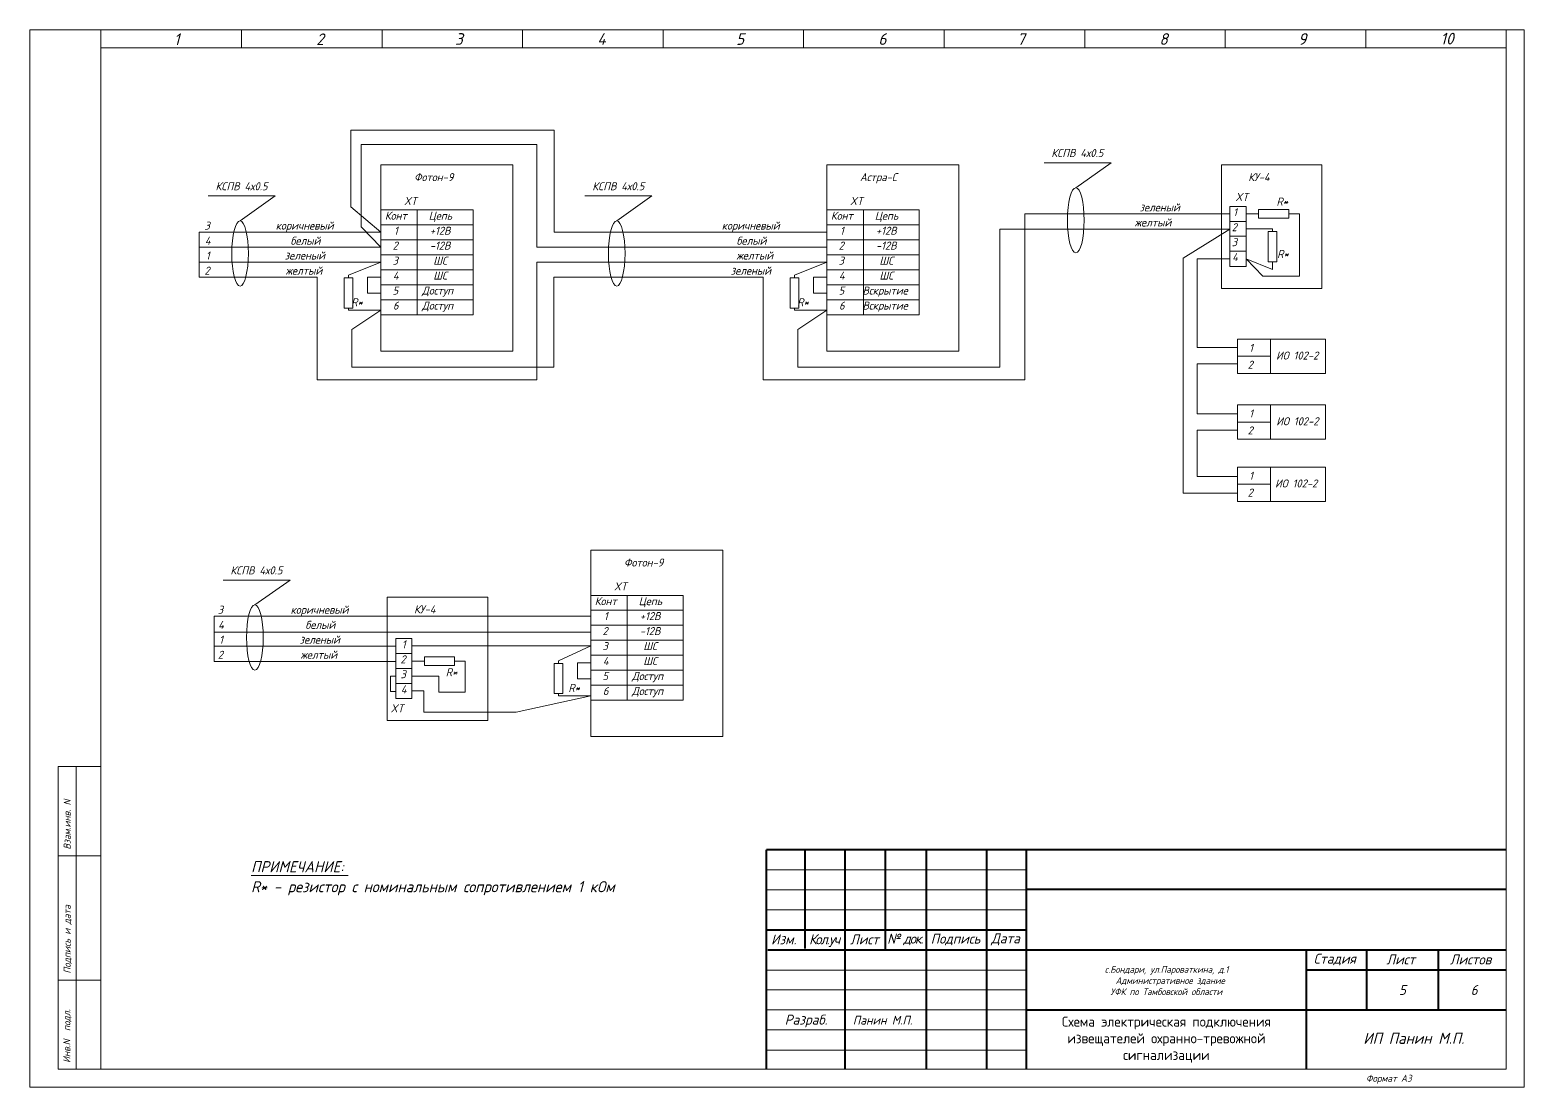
# Model space of a CAD drawing. Header units: inches. Extents: x 595 to 2125, y 393 to 1751.
# Drawn here: x 595.1 to 729.5, y 1159.3 to 1254.4 of the extents above; entities that cross this region are included whole.
import ezdxf

# ---------------------------------------------------------------- set-up
doc = ezdxf.new("R2010")
doc.units = ezdxf.units.IN
doc.header["$MEASUREMENT"] = 0
doc.linetypes.add('Caddy_Solid', pattern=[0])
doc.layers.add('DESC', color=7, linetype='Continuous')
doc.styles.get("Standard").update_dxf_attribs({"font": 'GOST_Common Italic_0.ttf'})

msp = doc.modelspace()

# ---------------------------------------------------------------- linework, layer by layer
at = {"layer": 'DESC', "linetype": 'Caddy_Solid', "lineweight": 15}
for p, q in [((601.47, 1252.77), (601.47, 1254.37)), ((614.11, 1252.77), (614.11, 1254.37)), ((626.75, 1252.77), (626.75, 1254.37)), ((639.39, 1252.77), (639.39, 1254.37)), ((652.03, 1252.77), (652.03, 1254.37)), ((664.67, 1252.77), (664.67, 1254.37)), ((677.31, 1252.77), (677.31, 1254.37)), ((689.95, 1252.77), (689.95, 1254.37)), ((702.59, 1252.77), (702.59, 1254.37)), ((715.23, 1252.77), (715.23, 1254.37)), ((727.87, 1252.77), (727.87, 1254.37)), ((601.47, 1252.75), (727.87, 1252.75)), ((601.47, 1252.75), (601.47, 1160.93)), ((727.87, 1252.75), (727.87, 1160.93)), ((597.63, 1160.94), (597.63, 1188.14)), ((597.63, 1188.14), (601.47, 1188.14)), ((599.23, 1188.14), (599.23, 1160.94)), ((597.63, 1180.13), (601.47, 1180.13)), ((597.63, 1168.94), (601.47, 1168.94)), ((727.87, 1160.93), (597.63, 1160.93))]:
    msp.add_line(p, q, dxfattribs=at)
at = {"layer": 'DESC', "color": 0, "lineweight": 15}
for p, q in [((623.93, 1238.46), (623.93, 1245.35)), ((623.93, 1245.35), (642.24, 1245.35)), ((642.24, 1245.35), (642.24, 1236.19)), ((624.86, 1236.67), (624.86, 1244.05)), ((624.86, 1244.05), (640.67, 1244.05)), ((640.67, 1244.05), (640.67, 1234.83)), ((692.32, 1242.42), (686.3, 1242.42)), ((689.15, 1240.18), (692.32, 1242.42)), ((617.14, 1239.44), (611.12, 1239.44)), ((613.98, 1237.2), (617.14, 1239.44)), ((651.03, 1239.44), (645, 1239.44)), ((647.86, 1237.2), (651.03, 1239.44)), ((626.65, 1236.19), (623.93, 1238.46)), ((626.65, 1238.18), (629.92, 1238.18)), ((629.92, 1238.18), (629.92, 1236.84)), ((629.92, 1238.18), (634.95, 1238.18)), ((634.95, 1238.18), (634.95, 1236.84)), ((666.77, 1238.18), (670.05, 1238.18)), ((670.05, 1238.18), (670.05, 1236.84)), ((670.05, 1238.18), (675.07, 1238.18)), ((675.07, 1238.18), (675.07, 1236.84)), ((684.58, 1222.91), (684.58, 1237.83)), ((684.58, 1237.83), (691.52, 1237.83)), ((703.01, 1237.83), (691.52, 1237.83)), ((703.01, 1238.5), (704.47, 1238.5)), ((703.01, 1238.5), (703.01, 1233.11)), ((704.47, 1238.5), (704.47, 1237.15)), ((705.4, 1237.82), (704.47, 1237.82)), ((705.59, 1237.82), (705.4, 1237.82)), ((708.31, 1238.22), (705.59, 1238.22)), ((705.59, 1238.22), (705.59, 1237.43)), ((708.31, 1237.43), (708.31, 1238.22)), ((708.31, 1237.82), (708.55, 1237.82)), ((708.55, 1237.82), (709.27, 1237.82)), ((709.27, 1237.82), (709.27, 1232.24)), ((626.65, 1234.83), (624.86, 1236.67)), ((629.92, 1236.84), (626.65, 1236.84)), ((626.65, 1236.84), (629.92, 1236.84)), ((634.95, 1236.84), (629.92, 1236.84)), ((629.92, 1236.84), (629.92, 1235.49)), ((629.92, 1236.84), (634.95, 1236.84)), ((634.95, 1236.84), (634.95, 1235.49)), ((670.05, 1236.84), (666.77, 1236.84)), ((666.77, 1236.84), (670.05, 1236.84)), ((675.07, 1236.84), (670.05, 1236.84)), ((670.05, 1236.84), (670.05, 1235.49)), ((670.05, 1236.84), (675.07, 1236.84)), ((675.07, 1236.84), (675.07, 1235.49)), ((704.47, 1237.15), (703.01, 1237.15)), ((703.01, 1237.15), (704.47, 1237.15)), ((704.47, 1237.15), (704.47, 1235.81)), ((705.59, 1237.43), (708.31, 1237.43)), ((626.65, 1236.19), (610.31, 1236.19)), ((610.31, 1236.19), (610.31, 1232.13)), ((629.92, 1235.49), (626.65, 1235.49)), ((626.65, 1235.49), (629.92, 1235.49)), ((634.95, 1235.49), (629.92, 1235.49)), ((629.92, 1235.49), (629.92, 1234.14)), ((629.92, 1235.49), (634.95, 1235.49)), ((634.95, 1235.49), (634.95, 1234.14)), ((642.24, 1236.19), (655.27, 1236.19)), ((666.77, 1236.19), (655.27, 1236.19)), ((670.05, 1235.49), (666.77, 1235.49)), ((666.77, 1235.49), (670.05, 1235.49)), ((675.07, 1235.49), (670.05, 1235.49)), ((670.05, 1235.49), (670.05, 1234.14)), ((670.05, 1235.49), (675.07, 1235.49)), ((675.07, 1235.49), (675.07, 1234.14)), ((682.31, 1224.06), (682.31, 1236.46)), ((682.31, 1236.46), (691.52, 1236.46)), ((703.01, 1236.46), (691.52, 1236.46)), ((703.01, 1236.46), (698.82, 1233.85)), ((704.47, 1235.81), (703.01, 1235.81)), ((703.01, 1235.81), (704.47, 1235.81)), ((704.47, 1236.48), (706.84, 1236.48)), ((704.47, 1235.81), (704.47, 1234.46)), ((707.24, 1236.24), (706.45, 1236.24)), ((706.45, 1236.24), (706.45, 1233.52)), ((706.84, 1236.48), (706.84, 1236.42)), ((706.84, 1236.24), (706.84, 1236.43)), ((707.24, 1233.52), (707.24, 1236.24)), ((626.65, 1234.83), (610.31, 1234.83)), ((629.92, 1234.14), (626.65, 1234.14)), ((626.65, 1234.14), (629.92, 1234.14)), ((634.95, 1234.14), (629.92, 1234.14)), ((629.92, 1234.14), (629.92, 1232.8)), ((629.92, 1234.14), (634.95, 1234.14)), ((634.95, 1234.14), (634.95, 1232.8)), ((640.67, 1234.83), (655.66, 1234.83)), ((666.77, 1234.83), (655.27, 1234.83)), ((670.05, 1234.14), (666.77, 1234.14)), ((666.77, 1234.14), (670.05, 1234.14)), ((675.07, 1234.14), (670.05, 1234.14)), ((670.05, 1234.14), (670.05, 1232.8)), ((670.05, 1234.14), (675.07, 1234.14)), ((675.07, 1234.14), (675.07, 1232.8)), ((698.82, 1233.85), (698.82, 1212.73)), ((704.47, 1234.46), (703.01, 1234.46)), ((703.01, 1234.46), (704.47, 1234.46)), ((704.47, 1234.46), (704.47, 1233.11)), ((626.65, 1233.5), (610.31, 1233.5)), ((623.72, 1232.32), (626.65, 1233.5)), ((629.92, 1232.8), (626.65, 1232.8)), ((626.65, 1232.8), (629.92, 1232.8)), ((634.95, 1232.8), (629.92, 1232.8)), ((629.92, 1232.8), (629.92, 1231.45)), ((629.92, 1232.8), (634.95, 1232.8)), ((634.95, 1232.8), (634.95, 1231.45)), ((640.67, 1222.91), (640.67, 1233.5)), ((640.67, 1233.5), (655.27, 1233.5)), ((666.77, 1233.5), (655.27, 1233.5)), ((663.85, 1232.32), (666.77, 1233.5)), ((670.05, 1232.8), (666.77, 1232.8)), ((666.77, 1232.8), (670.05, 1232.8)), ((675.07, 1232.8), (670.05, 1232.8)), ((670.05, 1232.8), (670.05, 1231.45)), ((670.05, 1232.8), (675.07, 1232.8)), ((675.07, 1232.8), (675.07, 1231.45)), ((700.08, 1225.81), (700.08, 1233.78)), ((700.08, 1233.78), (703.01, 1233.78)), ((703.01, 1233.11), (704.47, 1233.11)), ((705.96, 1232.24), (704.47, 1233.79)), ((706.84, 1232.82), (704.47, 1233.79)), ((706.45, 1233.52), (707.24, 1233.52)), ((706.84, 1233.52), (706.84, 1233.28)), ((706.84, 1233.28), (706.84, 1232.82)), ((620.9, 1232.13), (610.31, 1232.13)), ((620.9, 1232.13), (620.9, 1222.91)), ((623.33, 1232.08), (623.33, 1229.36)), ((624.11, 1232.08), (623.33, 1232.08)), ((623.72, 1232.08), (623.72, 1232.32)), ((624.11, 1229.36), (624.11, 1232.08)), ((626.65, 1232.14), (625.43, 1232.14)), ((625.43, 1232.14), (625.43, 1230.69)), ((629.92, 1231.45), (626.65, 1231.45)), ((626.65, 1231.45), (629.92, 1231.45)), ((634.95, 1231.45), (629.92, 1231.45)), ((629.92, 1231.45), (629.92, 1230.1)), ((629.92, 1231.45), (634.95, 1231.45)), ((634.95, 1231.45), (634.95, 1230.1)), ((642.19, 1224.06), (642.19, 1232.13)), ((642.19, 1232.13), (655.27, 1232.13)), ((661.02, 1232.13), (655.27, 1232.13)), ((661.02, 1232.13), (661.02, 1222.91)), ((663.45, 1232.08), (663.45, 1229.36)), ((664.24, 1232.08), (663.45, 1232.08)), ((663.85, 1232.08), (663.85, 1232.32)), ((664.24, 1229.36), (664.24, 1232.08)), ((666.77, 1232.14), (665.55, 1232.14)), ((665.55, 1232.14), (665.55, 1230.69)), ((670.05, 1231.45), (666.77, 1231.45)), ((666.77, 1231.45), (670.05, 1231.45)), ((675.07, 1231.45), (670.05, 1231.45)), ((670.05, 1231.45), (670.05, 1230.1)), ((670.05, 1231.45), (675.07, 1231.45)), ((675.07, 1231.45), (675.07, 1230.1)), ((709.27, 1232.24), (705.96, 1232.24)), ((625.43, 1230.69), (626.65, 1230.69)), ((629.92, 1230.1), (626.65, 1230.1)), ((626.65, 1230.1), (629.92, 1230.1)), ((634.95, 1230.1), (629.92, 1230.1)), ((629.92, 1230.1), (629.92, 1228.76)), ((629.92, 1230.1), (634.95, 1230.1)), ((634.95, 1230.1), (634.95, 1228.76)), ((665.55, 1230.69), (666.77, 1230.69)), ((670.05, 1230.1), (666.77, 1230.1)), ((666.77, 1230.1), (670.05, 1230.1)), ((675.07, 1230.1), (670.05, 1230.1)), ((670.05, 1230.1), (670.05, 1228.76)), ((670.05, 1230.1), (675.07, 1230.1)), ((675.07, 1230.1), (675.07, 1228.76)), ((623.33, 1229.36), (624.11, 1229.36)), ((623.72, 1229.36), (623.72, 1229.18)), ((623.72, 1229.18), (626.65, 1229.18)), ((626.65, 1229.18), (624.04, 1227.42)), ((629.92, 1228.76), (626.65, 1228.76)), ((634.95, 1228.76), (629.92, 1228.76)), ((663.45, 1229.36), (664.24, 1229.36)), ((663.85, 1229.36), (663.85, 1229.18)), ((663.85, 1229.18), (666.77, 1229.18)), ((666.77, 1229.18), (664.16, 1227.42)), ((670.05, 1228.76), (666.77, 1228.76)), ((675.07, 1228.76), (670.05, 1228.76)), ((624.04, 1227.42), (624.04, 1224.06)), ((664.16, 1227.42), (664.16, 1224.06)), ((703.69, 1225.81), (700.08, 1225.81)), ((703.69, 1225.02), (706.65, 1225.02)), ((624.04, 1224.06), (642.19, 1224.06)), ((664.16, 1224.06), (682.31, 1224.06)), ((700.08, 1219.85), (700.08, 1224.35)), ((700.08, 1224.35), (703.69, 1224.35)), ((620.9, 1222.91), (640.67, 1222.91)), ((661.02, 1222.91), (684.58, 1222.91)), ((703.69, 1219.85), (700.08, 1219.85)), ((703.69, 1219.11), (706.65, 1219.11)), ((700.08, 1214.21), (700.08, 1218.39)), ((700.08, 1218.39), (703.69, 1218.39)), ((703.69, 1214.21), (700.08, 1214.21)), ((698.82, 1212.73), (703.69, 1212.73)), ((703.69, 1213.52), (706.65, 1213.52)), ((618.48, 1204.91), (612.45, 1204.91)), ((615.31, 1202.67), (618.48, 1204.91)), ((645.53, 1203.53), (648.81, 1203.53)), ((648.81, 1203.53), (648.81, 1202.19)), ((648.81, 1203.53), (653.84, 1203.53)), ((653.84, 1203.53), (653.84, 1202.19)), ((645.53, 1201.66), (611.64, 1201.66)), ((611.64, 1201.66), (611.64, 1197.6)), ((648.81, 1202.19), (645.53, 1202.19)), ((645.53, 1202.19), (648.81, 1202.19)), ((653.84, 1202.19), (648.81, 1202.19)), ((648.81, 1202.19), (648.81, 1200.84)), ((648.81, 1202.19), (653.84, 1202.19)), ((653.84, 1202.19), (653.84, 1200.84)), ((645.53, 1200.22), (611.64, 1200.22)), ((648.81, 1200.84), (645.53, 1200.84)), ((645.53, 1200.84), (648.81, 1200.84)), ((653.84, 1200.84), (648.81, 1200.84)), ((648.81, 1200.84), (648.81, 1199.49)), ((648.81, 1200.84), (653.84, 1200.84)), ((653.84, 1200.84), (653.84, 1199.49)), ((627.98, 1198.97), (611.64, 1198.97)), ((627.98, 1199.65), (629.44, 1199.65)), ((627.98, 1199.65), (627.98, 1194.27)), ((629.44, 1199.65), (629.44, 1198.3)), ((629.44, 1198.98), (645.53, 1198.98)), ((642.61, 1197.65), (645.53, 1198.98)), ((648.81, 1199.49), (645.53, 1199.49)), ((645.53, 1199.49), (648.81, 1199.49)), ((653.84, 1199.49), (648.81, 1199.49)), ((648.81, 1199.49), (648.81, 1198.15)), ((648.81, 1199.49), (653.84, 1199.49)), ((653.84, 1199.49), (653.84, 1198.15)), ((627.98, 1197.6), (611.64, 1197.6)), ((629.44, 1198.3), (627.98, 1198.3)), ((627.98, 1198.3), (629.44, 1198.3)), ((629.44, 1198.3), (629.44, 1196.96)), ((630.37, 1197.63), (629.44, 1197.63)), ((630.56, 1197.63), (630.37, 1197.63)), ((633.28, 1198.02), (630.56, 1198.02)), ((630.56, 1198.02), (630.56, 1197.24)), ((633.28, 1197.24), (633.28, 1198.02)), ((633.28, 1197.63), (633.52, 1197.63)), ((633.52, 1197.63), (634.24, 1197.63)), ((634.24, 1197.63), (634.24, 1194.84)), ((642.61, 1197.42), (642.61, 1197.65)), ((648.81, 1198.15), (645.53, 1198.15)), ((645.53, 1198.15), (648.81, 1198.15)), ((653.84, 1198.15), (648.81, 1198.15)), ((648.81, 1198.15), (648.81, 1196.8)), ((648.81, 1198.15), (653.84, 1198.15)), ((653.84, 1198.15), (653.84, 1196.8)), ((627.98, 1196.26), (627.5, 1196.26)), ((627.5, 1196.26), (627.5, 1194.9)), ((629.44, 1196.96), (627.98, 1196.96)), ((627.98, 1196.96), (629.44, 1196.96)), ((629.44, 1196.96), (629.44, 1195.61)), ((631.87, 1196.28), (629.44, 1196.28)), ((630.56, 1197.24), (633.28, 1197.24)), ((631.87, 1194.84), (631.87, 1196.28)), ((642.22, 1197.42), (642.22, 1194.7)), ((643, 1197.42), (642.22, 1197.42)), ((643, 1194.7), (643, 1197.42)), ((645.53, 1197.47), (644.32, 1197.47)), ((644.32, 1197.47), (644.32, 1196.02)), ((648.81, 1196.8), (645.53, 1196.8)), ((645.53, 1196.8), (648.81, 1196.8)), ((653.84, 1196.8), (648.81, 1196.8)), ((648.81, 1196.8), (648.81, 1195.46)), ((648.81, 1196.8), (653.84, 1196.8)), ((653.84, 1196.8), (653.84, 1195.46)), ((627.5, 1194.9), (627.98, 1194.9)), ((629.44, 1195.61), (627.98, 1195.61)), ((627.98, 1195.61), (629.44, 1195.61)), ((629.44, 1195.61), (629.44, 1194.27)), ((629.44, 1194.94), (630.52, 1194.94)), ((630.52, 1194.94), (630.52, 1193.04)), ((634.24, 1194.84), (631.87, 1194.84)), ((644.32, 1196.02), (645.53, 1196.02)), ((648.81, 1195.46), (645.53, 1195.46)), ((645.53, 1195.46), (648.81, 1195.46)), ((653.84, 1195.46), (648.81, 1195.46)), ((648.81, 1195.46), (648.81, 1194.11)), ((648.81, 1195.46), (653.84, 1195.46)), ((653.84, 1195.46), (653.84, 1194.11)), ((627.98, 1194.27), (629.44, 1194.27)), ((638.82, 1193.04), (645.53, 1194.51)), ((642.22, 1194.7), (643, 1194.7)), ((642.61, 1194.7), (642.61, 1194.51)), ((642.61, 1194.51), (645.53, 1194.51)), ((648.81, 1194.11), (645.53, 1194.11)), ((653.84, 1194.11), (648.81, 1194.11)), ((630.52, 1193.04), (638.82, 1193.04)), ((614.97, 1178.34), (623.69, 1178.34))]:
    msp.add_line(p, q, dxfattribs=at)
at = {"layer": 'DESC', "color": 7, "lineweight": 15}
for p, q in [((661.3, 1178.86), (684.7, 1178.86)), ((661.3, 1177.06), (684.7, 1177.06)), ((661.3, 1168.06), (684.7, 1168.06)), ((661.3, 1166.26), (684.7, 1166.26)), ((661.3, 1164.46), (684.7, 1164.46)), ((661.27, 1162.66), (684.7, 1162.66))]:
    msp.add_line(p, q, dxfattribs=at)
at = {"layer": 'DESC', "color": 7, "linetype": 'Continuous', "lineweight": 15}
for p, q in [((661.36, 1175.27), (684.73, 1175.27)), ((661.36, 1169.83), (684.63, 1169.83))]:
    msp.add_line(p, q, dxfattribs=at)
at = {"layer": 'DESC', "lineweight": 15}
msp.add_lwpolyline([(595.07, 1159.33), (729.47, 1159.33), (729.47, 1254.37), (595.07, 1254.37)], close=True, dxfattribs=at)
at = {"layer": 'DESC', "color": 0, "lineweight": 15}
for points in [[(626.65, 1242.23), (638.52, 1242.23), (638.52, 1225.48), (626.65, 1225.48)], [(666.77, 1242.23), (678.64, 1242.23), (678.64, 1225.48), (666.77, 1225.48)], [(702.24, 1231.12), (711.28, 1231.12), (711.28, 1242.23), (702.24, 1242.23)], [(703.69, 1226.56), (711.62, 1226.56), (711.62, 1223.48), (703.69, 1223.48)], [(703.69, 1226.56), (706.65, 1226.56), (706.65, 1223.48), (703.69, 1223.48)], [(703.69, 1220.66), (711.62, 1220.66), (711.62, 1217.57), (703.69, 1217.57)], [(703.69, 1220.66), (706.65, 1220.66), (706.65, 1217.57), (703.69, 1217.57)], [(703.69, 1215.07), (711.62, 1215.07), (711.62, 1211.98), (703.69, 1211.98)], [(703.69, 1215.07), (706.65, 1215.07), (706.65, 1211.98), (703.69, 1211.98)], [(645.53, 1207.58), (657.41, 1207.58), (657.41, 1190.83), (645.53, 1190.83)], [(627.21, 1192.28), (636.25, 1192.28), (636.25, 1203.38), (627.21, 1203.38)]]:
    msp.add_lwpolyline(points, close=True, dxfattribs=at)
at = {"layer": 'DESC', "color": 7, "lineweight": 15}
for points, const_width in [([(661.3, 1180.66), (727.87, 1180.66)], 0.18), ([(661.3, 1180.66), (661.3, 1160.93)], 0.18), ([(668.39, 1180.66), (668.39, 1160.93)], 0.18), ([(675.7, 1180.66), (675.7, 1160.93)], 0.18), ([(681.13, 1180.62), (681.13, 1160.93)], 0.18), ([(684.7, 1180.66), (684.7, 1160.93)], 0.18), ([(684.71, 1177.1), (727.87, 1177.1)], 0.18), ([(661.3, 1173.46), (684.7, 1173.46)], 0.18), ([(709.9, 1171.63), (709.9, 1160.93)], 0.18), ([(715.3, 1171.64), (715.3, 1166.26)], 0.18), ([(684.7, 1169.86), (684.7, 1169.86)], 0.072), ([(709.9, 1169.86), (727.87, 1169.86)], 0.18), ([(684.7, 1166.26), (727.87, 1166.26)], 0.18)]:
    msp.add_lwpolyline(points, dxfattribs=dict(at, const_width=const_width))
at = {"layer": 'DESC', "color": 7, "linetype": 'Continuous', "lineweight": 15, "const_width": 0.18}
for points in [[(664.78, 1171.76), (664.78, 1180.66)], [(672.02, 1171.65), (672.02, 1180.66)], [(661.43, 1171.65), (727.87, 1171.65)]]:
    msp.add_lwpolyline(points, dxfattribs=at)
at = {"layer": 'DESC', "linetype": 'Continuous', "lineweight": 15, "const_width": 0.18}
msp.add_lwpolyline([(721.75, 1171.65), (721.75, 1166.26)], dxfattribs=at)
at = {"layer": 'DESC', "color": 0, "lineweight": 15}
for centre in [(689.15, 1237.25), (613.98, 1234.27), (647.86, 1234.27), (615.31, 1199.74)]:
    msp.add_ellipse(centre, major_axis=(0, -2.93), ratio=0.255671, dxfattribs=at)

# ---------------------------------------------------------------- texts
at = {"layer": 'DESC', "lineweight": 15}
for s, height, p in [('1', 1.05, (608.03, 1253)), ('2', 1.05, (620.83, 1253)), ('3', 1.05, (633.31, 1253.02)), ('4', 1.05, (646.11, 1253.02)), ('5', 1.05, (658.59, 1253.02)), ('6', 1.05, (671.39, 1253.02)), ('7', 1.05, (683.87, 1253.02)), ('8', 1.05, (696.67, 1253.02)), ('9', 1.05, (709.15, 1253.02)), ('10', 1.048, (721.95, 1253.06)), ('Формат А3', 0.629, (715.25, 1159.8))]:
    msp.add_text(s, height=height, dxfattribs=at).set_placement(p)
for s, p in [('Взам.инв. N', (598.74, 1180.68)), ('Подпись и дата', (598.74, 1169.53)), ('Инв.N  подл.', (598.71, 1161.5))]:
    msp.add_text(s, height=0.6288, rotation=90, dxfattribs=at).set_placement(p)
at = {"layer": 'DESC', "color": 0, "lineweight": 15, "attachment_point": 1}
for s, width, heights, insert, char_height in [('КСПВ 4х0.5', 11.8019, [0.819], (686.95, 1243.66), 0.72), ('КСПВ 4х0.5', 7.3081, [1.09], (611.77, 1240.67), 0.72), ('\\pi2.981;Фотон-9', 9.8953, [1.61], (626.65, 1241.49), 0.72), ('КСПВ 4х0.5', 9.4651, [1.09], (645.66, 1240.67), 0.72), ('\\pi2.96136;Астра-С', 9.8953, [1.61], (666.77, 1241.49), 0.72), ('\\pi2.78066;КУ-4', 7.7595, [1.61], (701.88, 1241.49), 0.72), ('\\pi1.31405;XT', 2.603, [4.06], (627.41, 1239.35), 0.72), ('\\pi1.31405;XT', 2.603, [4.06], (667.53, 1239.35), 0.72), ('\\pi1.31405;XT', 2.603, [4.06], (702.19, 1239.71), 0.72), ('\\pi0.80102;R*', 2.603, [4.06], (706.4, 1239.29), 0.72), ('\\pi0.35132;Конт', 2.603, [4.06], (626.65, 1238.02), 0.72), ('\\pi1.02068;Цепь', 4.1599, [4.06], (629.92, 1238.02), 0.72), ('\\pi0.35132;Конт', 2.603, [4.06], (666.77, 1238.02), 0.72), ('\\pi1.02068;Цепь', 4.1599, [4.06], (670.05, 1238.02), 0.72), ('зеленый', 2.603, [0.786], (694.88, 1238.77), 0.72), ('\\pi1.17084;1', 2.603, [4.06], (702.13, 1238.34), 0.72), ('\\pi1.04621;3', 2.603, [0.786], (609.73, 1237.13), 0.72), ('\\pi-1.32761;коричневый', 2.603, [0.786], (618.51, 1237.13), 0.72), ('\\pi1.17084;1', 2.603, [4.06], (626.65, 1236.67), 0.72), ('\\pi1.12649;+12В', 4.1599, [4.06], (629.92, 1236.67), 0.72), ('\\pi-1.32761;коричневый', 2.603, [0.786], (658.63, 1237.13), 0.72), ('\\pi1.17084;1', 2.603, [4.06], (666.77, 1236.67), 0.72), ('\\pi1.12649;+12В', 4.1599, [4.06], (670.05, 1236.67), 0.72), ('\\pi-0.43252;желтый', 2.603, [0.786], (694.88, 1237.41), 0.72), ('\\pi1.04593;2', 2.603, [4.06], (702.13, 1236.99), 0.72), ('\\pi1.07921;4', 2.603, [0.786], (609.73, 1235.77), 0.72), ('белый', 2.603, [0.786], (618.51, 1235.77), 0.72), ('\\pi1.04593;2', 2.603, [4.06], (626.65, 1235.33), 0.72), ('\\pi1.12186;-12В', 4.1599, [4.06], (629.92, 1235.33), 0.72), ('белый', 2.603, [0.786], (658.63, 1235.77), 0.72), ('\\pi1.04593;2', 2.603, [4.06], (666.77, 1235.33), 0.72), ('\\pi1.12186;-12В', 4.1599, [4.06], (670.05, 1235.33), 0.72), ('\\pi1.04621;3', 2.603, [4.06], (702.13, 1235.64), 0.72), ('\\pi1.17084;1', 2.603, [0.786], (609.73, 1234.44), 0.72), ('\\pi-0.52088;зеленый', 2.603, [0.786], (618.51, 1234.44), 0.72), ('\\pi1.04621;3', 2.603, [4.06], (626.65, 1233.98), 0.72), ('\\pi1.43549;ШС', 4.1599, [4.06], (629.92, 1233.98), 0.72), ('желтый', 2.603, [0.786], (658.63, 1234.44), 0.72), ('\\pi1.04621;3', 2.603, [4.06], (666.77, 1233.98), 0.72), ('\\pi1.43549;ШС', 4.1599, [4.06], (670.05, 1233.98), 0.72), ('\\pi1.07921;4', 2.603, [4.06], (702.13, 1234.3), 0.72), ('\\pi0.80102;R*', 2.603, [4.06], (706.46, 1234.58), 0.72), ('\\pi1.04593;2', 2.603, [0.786], (609.73, 1233.08), 0.72), ('\\pi-0.43252;желтый', 2.603, [0.786], (618.51, 1233.08), 0.72), ('\\pi1.07921;4', 2.603, [4.06], (626.65, 1232.64), 0.72), ('\\pi1.43549;ШС', 4.1599, [4.06], (629.92, 1232.64), 0.72), ('\\pi-0.52088;зеленый', 2.603, [0.786], (658.63, 1233.08), 0.72), ('\\pi1.07921;4', 2.603, [4.06], (666.77, 1232.64), 0.72), ('\\pi1.43549;ШС', 4.1599, [4.06], (670.05, 1232.64), 0.72), ('\\pi1.04839;5', 2.603, [4.06], (626.65, 1231.29), 0.72), ('\\pi0.41768;Доступ', 4.1599, [4.06], (629.92, 1231.29), 0.72), ('\\pi1.04839;5', 2.603, [4.06], (666.77, 1231.29), 0.72), ('\\pi-0.08632;Вскрытие', 4.1599, [4.06], (670.05, 1231.29), 0.72), ('\\pi0.80102;R*', 2.603, [4.06], (623.17, 1230.24), 0.72), ('\\pi1.08384;6', 2.603, [4.06], (626.65, 1229.94), 0.72), ('\\pi0.41768;Доступ', 4.1599, [4.06], (629.92, 1229.94), 0.72), ('\\pi0.80102;R*', 2.603, [4.06], (663.29, 1230.24), 0.72), ('\\pi1.08384;6', 2.603, [4.06], (666.77, 1229.94), 0.72), ('\\pi-0.08632;Вскрытие', 4.1599, [4.06], (670.05, 1229.94), 0.72), ('\\pi1.17084;1', 2.603, [4.06], (703.57, 1226.14), 0.72), ('\\pi1.04593;2', 2.603, [4.06], (703.56, 1224.63), 0.72), ('\\pi0.27252;ИО 102-2', 4.4347, [3.31], (706.89, 1225.45), 0.72), ('\\pi1.17084;1', 2.603, [4.06], (703.57, 1220.24), 0.72), ('\\pi0.27252;ИО 102-2', 4.4347, [3.31], (706.91, 1219.54), 0.72), ('\\pi1.04593;2', 2.603, [4.06], (703.56, 1218.72), 0.72), ('\\pi1.17084;1', 2.603, [4.06], (703.57, 1214.64), 0.72), ('\\pi0.27252;ИО 102-2', 4.4347, [3.31], (706.8, 1213.95), 0.72), ('\\pi1.04593;2', 2.603, [4.06], (703.56, 1213.13), 0.72), ('\\pi2.981;Фотон-9', 9.8953, [1.61], (645.53, 1206.84), 0.72), ('\\pi1.31405;XT', 2.603, [4.06], (646.29, 1204.7), 0.72), ('\\pi0.35132;Конт', 2.603, [4.06], (645.53, 1203.37), 0.72), ('\\pi1.02068;Цепь', 4.1599, [4.06], (648.81, 1203.37), 0.72), ('\\pi1.04621;3', 2.603, [0.786], (610.93, 1202.6), 0.72), ('\\pi-1.32761;коричневый', 2.603, [0.786], (619.85, 1202.6), 0.72), ('\\pi2.78066;КУ-4', 7.7595, [1.61], (626.85, 1202.64), 0.72), ('\\pi1.17084;1', 2.603, [4.06], (645.53, 1202.03), 0.72), ('\\pi1.12649;+12В', 4.1599, [4.06], (648.81, 1202.03), 0.72), ('\\pi1.07921;4', 2.603, [0.786], (610.93, 1201.24), 0.72), ('белый', 2.603, [0.786], (619.85, 1201.24), 0.72), ('\\pi1.04593;2', 2.603, [4.06], (645.53, 1200.68), 0.72), ('\\pi1.12186;-12В', 4.1599, [4.06], (648.81, 1200.68), 0.72), ('\\pi1.17084;1', 2.603, [0.786], (610.93, 1199.91), 0.72), ('\\pi-0.52088;зеленый', 2.603, [0.786], (619.85, 1199.91), 0.72), ('\\pi1.17084;1', 2.603, [4.06], (627.36, 1199.49), 0.72), ('\\pi1.04621;3', 2.603, [4.06], (645.53, 1199.33), 0.72), ('\\pi1.43549;ШС', 4.1599, [4.06], (648.81, 1199.33), 0.72), ('\\pi1.04593;2', 2.603, [0.786], (610.93, 1198.55), 0.72), ('\\pi-0.43252;желтый', 2.603, [0.786], (619.85, 1198.55), 0.72), ('\\pi1.04593;2', 2.603, [4.06], (627.36, 1198.14), 0.72), ('\\pi1.07921;4', 2.603, [4.06], (645.53, 1197.99), 0.72), ('\\pi1.43549;ШС', 4.1599, [4.06], (648.81, 1197.99), 0.72), ('\\pi1.04621;3', 2.603, [4.06], (627.36, 1196.8), 0.72), ('\\pi0.80102;R*', 2.603, [4.06], (631.68, 1196.98), 0.72), ('\\pi1.04839;5', 2.603, [4.06], (645.53, 1196.64), 0.72), ('\\pi0.41768;Доступ', 4.1599, [4.06], (648.81, 1196.64), 0.72), ('\\pi1.07921;4', 2.603, [4.06], (627.36, 1195.45), 0.72), ('\\pi0.80102;R*', 2.603, [4.06], (642.71, 1195.57), 0.72), ('\\pi1.08384;6', 2.603, [4.06], (645.53, 1195.29), 0.72), ('\\pi0.41768;Доступ', 4.1599, [4.06], (648.81, 1195.29), 0.72), ('\\pi1.31405;XT', 2.603, [4.06], (626.21, 1193.74), 0.72), ('ПРИМЕЧАНИЕ:', 12.0546, [0.819], (614.97, 1179.64), 1), ('R* - резистор с номинальным сопротивлением 1 кОм', 34.4536, [0.857], (614.97, 1177.84), 1), ('\\pi23.73776;c.Бондари, ул.Пароваткина, д.1\\P\\pi24.36617; Административное здание \\P\\pi24.27003;УФК по Тамбовской области', 59.1919, [0], (668, 1170.2), 0.6)]:
    msp.add_mtext_dynamic_manual_height_columns(s, width=width, gutter_width=1, heights=heights, dxfattribs=dict(at, insert=insert, char_height=char_height))
at = {"layer": 'DESC', "color": 0, "lineweight": 15}
note = msp.add_mtext_dynamic_manual_height_columns('КСПВ ', width=4.7916, gutter_width=1, heights=[0.819, 0], dxfattribs=dict(at, insert=(613.11, 1206.14), char_height=0.72, attachment_point=1))
for column, words in zip(note.columns.linked_columns, ['4х0.5']):
    column.text = words
at = {"layer": 'DESC', "color": 0, "lineweight": 15, "char_height": 0.9, "attachment_point": 5}
for s, insert, width in [('Изм.', (662.88, 1172.6), 3.4805), ('{\\T0.85;Кол.уч}', (666.52, 1172.49), 3.6119), ('Лист', (670.14, 1172.6), 3.6273), ('{\\T0.85;№ док.}', (673.79, 1172.6), 3.6803), ('Подпись', (678.33, 1172.6), 5.4), ('Дата', (682.83, 1172.6), 3.6), ('Стадия', (712.44, 1170.8), 5.4), ('Лист', (718.38, 1170.8), 6.48), ('Листов', (724.66, 1170.8), 6.0943), ('5', (718.53, 1168.06), 6.4543), ('6', (724.98, 1168.06), 6.4543), ('Разраб.', (664.89, 1165.27), 7.0924)]:
    msp.add_mtext(s, dxfattribs=dict(at, insert=insert, width=width))
at = {"layer": 'DESC', "lineweight": 15, "attachment_point": 5}
for s, insert, char_height, width in [('Панин М.П.', (671.77, 1165.34), 0.787, 6.3), ('{\\fGOST Common|b0|i0|c204|p34;Схема электрическая подключения извещателей охранно-тревожной сигнализации}', (697.3, 1163.59), 0.9, 25.2)]:
    msp.add_mtext(s, dxfattribs=dict(at, insert=insert, char_height=char_height, width=width))
at = {"layer": 'DESC', "lineweight": 15, "insert": (710.2, 1164.21), "char_height": 1, "attachment_point": 1}
msp.add_mtext_dynamic_manual_height_columns('\\pi4.80835;ИП Панин М.П.', width=17.9743, gutter_width=1, heights=[1.74], dxfattribs=at)

doc.saveas('drawing.dxf')
